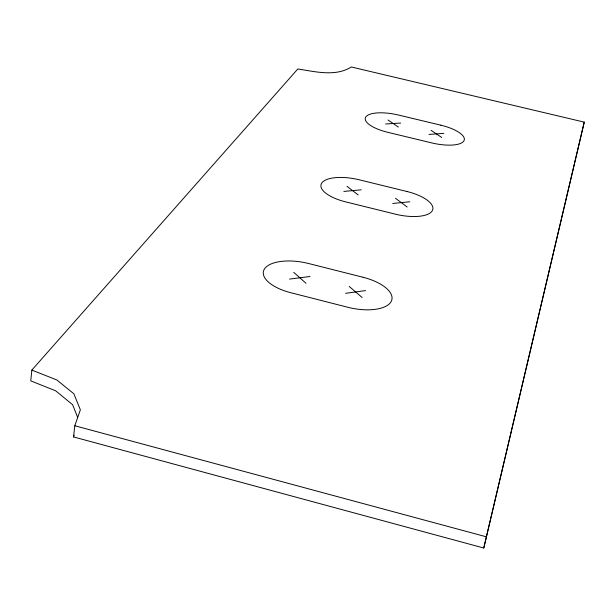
<?xml version="1.0" encoding="UTF-8"?>
<svg xmlns="http://www.w3.org/2000/svg" width="615" height="615" viewBox="0 0 615 615"><rect width="100%" height="100%" fill="white"/><g stroke="black" fill="none" stroke-linecap="round" stroke-linejoin="round"><path stroke-width="0.92" d="M31.849 370.084L56.818 379.947L73.869 393.792L80.357 409.813L74.822 425.757L73.516 436.927L483.767 548.019L584.25 122.131L351.326 66.981C335.444 76.975 315.149 71.609 297.821 68.972L31.849 370.084L30.75 380.877L55.627 390.771L72.608 404.701L77.698 417.439M483.767 548.019L584.25 122.131M73.516 436.927L74.131 435.143M345.592 293.324L365.594 290.588M289.58 279.087L309.983 276.489M392.747 203.465L409.782 201.774M343.862 191.419L361.213 189.827M428.97 134.424L443.799 133.394M385.613 123.999L400.688 123.046M74.822 425.757L486.588 536.88M431.107 130.349L441.755 137.499M388.08 120.017L398.32 127.051M395.476 198.253L407.168 207.017M347.014 186.337L358.184 194.947M349.212 286.436L362.143 297.529M293.739 272.368L305.978 283.254M440.863 125.191L398.328 115.005A28.398 9.586 11.1 0 0 365.717 117.088A28.398 9.586 11.1 0 0 387.85 132.325L431.799 142.926A28.498 9.64 11.7 0 0 463.994 140.704A28.498 9.64 11.7 0 0 440.863 125.191M406.976 191.503L359.137 179.772A32.095 12.239 10.7 0 0 321.622 183.239A32.095 12.239 10.7 0 0 345.745 201.897L395.391 214.166A32.211 12.331 11.5 0 0 432.383 210.514A32.211 12.331 11.5 0 0 406.976 191.503M363.134 277.288L308.476 263.481A36.915 16.159 10 0 0 264.358 269.147A36.915 16.159 10 0 0 290.787 292.717L347.806 307.269A37.046 16.313 11.1 0 0 391.248 301.365A37.046 16.313 11.1 0 0 363.134 277.288"/></g></svg>
